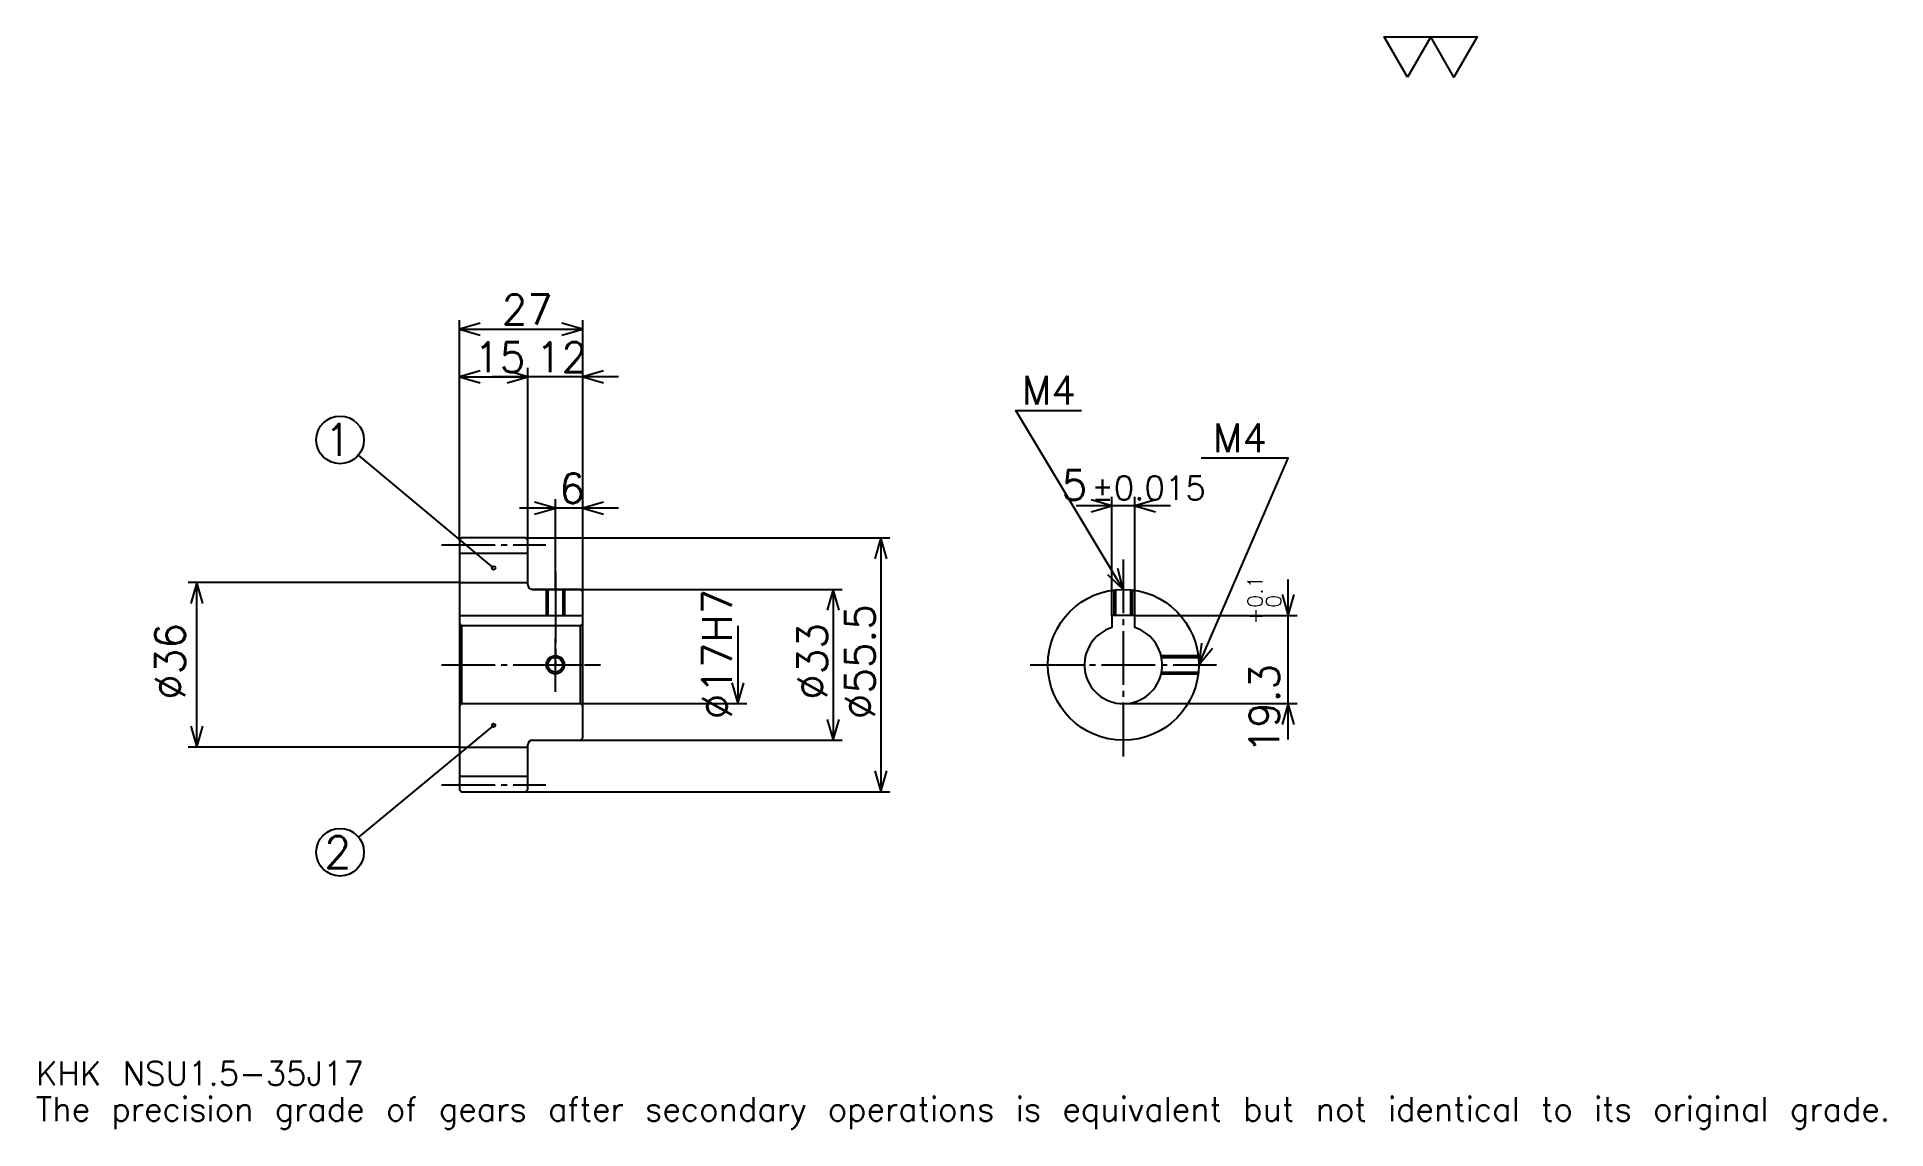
# Model space of a CAD drawing. Extents: x 13 to 418, y 5 to 244.
import ezdxf

# ---------------------------------------------------------------- set-up
doc = ezdxf.new("R2010")
doc.units = 0
doc.linetypes.add('DASHDOT', pattern=[15.652174, 11.73913, -1.304348, 1.304348, -1.304348])
doc.layers.get('0').update_dxf_attribs({"linetype": 'CONTINUOUS'})
doc.layers.add('DASHDOT', color=6, linetype='DASHDOT')
doc.styles.add('KANJI', font='TXT', dxfattribs={"bigfont": 'BIGFONT'})

msp = doc.modelspace()

# ---------------------------------------------------------------- linework, layer by layer
at = {"color": 5}
for p, q in [((105.652168, 134.054352), (105.652168, 181.66304)), ((105.652168, 179.706512), (132.652161, 179.706512)), ((132.652161, 134.054352), (132.652161, 181.66304)), ((120.652168, 134.054352), (120.652168, 171.228256)), ((105.652168, 169.271729), (120.652168, 169.271729)), ((140.478256, 169.271729), (112.82608, 169.271729)), ((113.152168, 127.491844), (83.572716, 152.150482)), ((126.652168, 134.054352), (126.652168, 142.532608)), ((248.391296, 117.104347), (248.391296, 143.021744)), ((253.391296, 117.104347), (253.391296, 143.021744)), ((140.478256, 140.57608), (118.82608, 140.57608)), ((261.217377, 141.065216), (240.565216, 141.065216)), ((105.652168, 133.554352), (105.652168, 134.054352)), ((120.152168, 134.054352), (132.652161, 134.054352)), ((120.652168, 133.554352), (120.652168, 134.054352)), ((126.652168, 122.804344), (126.652168, 134.054352)), ((126.652168, 122.804344), (126.652168, 134.054352)), ((132.652161, 134.054352), (199.82608, 134.054352)), ((132.652161, 122.304344), (132.652161, 134.054352)), ((197.869568, 134.054352), (197.869568, 78.554344)), ((105.652168, 124.304344), (46.304344, 124.304344)), ((48.260864, 88.304344), (48.260864, 124.304344)), ((121.652168, 122.804344), (132.652161, 122.804344)), ((132.652161, 122.804344), (189.391296, 122.804344)), ((187.434784, 122.804344), (187.434784, 89.804344)), ((286.956512, 89.978256), (286.956512, 124.930435)), ((166.565216, 114.804344), (166.565216, 97.804344)), ((253.391296, 117.104347), (288.913055, 117.104347)), ((132.652161, 97.804344), (168.521729, 97.804344)), ((250.891296, 97.804344), (288.913055, 97.804344)), ((113.152168, 93.054344), (83.588135, 68.639618)), ((121.652168, 89.804344), (132.652161, 89.804344)), ((132.652161, 89.804344), (189.391296, 89.804344)), ((105.652168, 88.304344), (46.304344, 88.304344)), ((120.152168, 78.554344), (132.652161, 78.554344)), ((132.652161, 78.554344), (199.82608, 78.554344))]:
    msp.add_line(p, q, dxfattribs=at)
at = {"color": 4}
for p, q in [((105.652168, 130.679352), (120.652168, 130.679352)), ((105.652168, 124.304344), (120.652168, 124.304344)), ((105.652168, 117.104347), (132.652161, 117.104347)), ((106.152168, 114.804344), (106.152168, 97.804344)), ((132.152161, 114.804344), (132.652161, 115.304344)), ((132.152161, 97.804344), (132.652161, 97.304344)), ((105.652168, 88.304344), (120.652168, 88.304344)), ((105.652168, 81.929344), (120.652168, 81.929344))]:
    msp.add_line(p, q, dxfattribs=at)
at = {"color": 7}
msp.add_lwpolyline([(313.043488, 234.782608), (307.956543, 243.600006), (328.304352, 243.600006), (323.217407, 234.782608), (318.130432, 243.600006), (313.043488, 234.782608)], dxfattribs=at)
at = {"color": 5}
for points in [[(110.217384, 181.010864), (105.652168, 179.706512), (110.217384, 178.402176)], [(128.086945, 178.402176), (132.652161, 179.706512), (128.086945, 181.010864)], [(110.217384, 170.57608), (105.652168, 169.271729), (110.217384, 167.967392)], [(116.086952, 167.967392), (120.652168, 169.271729), (116.086952, 170.57608)], [(116.086952, 167.967392), (120.652168, 169.271729), (116.086952, 170.57608)], [(137.217392, 170.57608), (132.652161, 169.271729), (137.217392, 167.967392)], [(250.891296, 122.804344), (227.41304, 161.934784), (241.760864, 161.934784)], [(267.391296, 106.304344), (286.956512, 151.5), (267.913055, 151.5)], [(122.086952, 139.271729), (126.652168, 140.57608), (122.086952, 141.880432)], [(137.217392, 141.880432), (132.652161, 140.57608), (137.217392, 139.271729)], [(243.82608, 139.760864), (248.391296, 141.065216), (243.82608, 142.369568)], [(257.956512, 142.369568), (253.391296, 141.065216), (257.956512, 139.760864)], [(199.173904, 129.48912), (197.869568, 134.054352), (196.565216, 129.48912)], [(247.424042, 126.047905), (250.891296, 122.804344), (249.66098, 127.390068)], [(49.565212, 119.739128), (48.260864, 124.304344), (46.956516, 119.739128)], [(188.73912, 118.239128), (187.434784, 122.804344), (186.130432, 118.239128)], [(285.652161, 121.669563), (286.956512, 117.104347), (288.260864, 121.669563)], [(268.007935, 111.012032), (267.391296, 106.304344), (270.401947, 109.975662)], [(165.260864, 102.36956), (166.565216, 97.804344), (167.869568, 102.36956)], [(288.260864, 93.239128), (286.956512, 97.804344), (285.652161, 93.239128)], [(186.130432, 94.36956), (187.434784, 89.804344), (188.73912, 94.36956)], [(46.956516, 92.86956), (48.260864, 88.304344), (49.565212, 92.86956)], [(196.565216, 83.11956), (197.869568, 78.554344), (199.173904, 83.11956)]]:
    msp.add_lwpolyline(points, dxfattribs=at)
at = {"color": 4}
for points in [[(120.652168, 123.804344), (120.652168, 133.554352), (120.152168, 134.054352), (106.152168, 134.054352), (105.652168, 133.554352), (105.652168, 97.304344)], [(121.652168, 89.804344), (132.152161, 89.804344), (132.652161, 90.304344), (132.652161, 122.304344), (132.152161, 122.804344), (121.652168, 122.804344)], [(124.652168, 122.804344), (124.652168, 117.104347)], [(125.032166, 122.804344), (125.032166, 117.104347)], [(128.272171, 122.804344), (128.272171, 117.104347)], [(128.652161, 122.804344), (128.652161, 117.104347)], [(248.891296, 117.104347), (248.891296, 122.682686)], [(249.271301, 117.104347), (249.271301, 122.724625)], [(252.511292, 117.104347), (252.511292, 122.724625)], [(252.891296, 117.104347), (252.891296, 122.682686)], [(105.652168, 97.304344), (106.152168, 97.804344), (132.152161, 97.804344), (132.152161, 114.804344), (106.152168, 114.804344), (105.652168, 115.304344)], [(253.391296, 114.428383), (253.391296, 117.104347), (248.391296, 117.104347), (248.391296, 114.428383)], [(259.152649, 108.304344), (267.269653, 108.304344)], [(259.235504, 107.924347), (267.311584, 107.924347)], [(259.152649, 104.304344), (267.269653, 104.304344)], [(259.235504, 104.684341), (267.311584, 104.684341)], [(105.652168, 97.304344), (105.652168, 79.054344), (106.152168, 78.554344), (120.152168, 78.554344), (120.652168, 79.054344), (120.652168, 88.804344)]]:
    msp.add_lwpolyline(points, dxfattribs=at)
at = {"color": 5}
for centre, radius in [((79.565216, 155.491302), 5.217391), ((113.152168, 127.491844), 0.391304), ((113.152168, 93.054344), 0.391304), ((79.565216, 65.317383), 5.217391)]:
    msp.add_circle(centre, radius, dxfattribs=at)
at = {"color": 4}
for centre, radius in [((250.891296, 106.304344), 16.5), ((126.652168, 106.304344), 1.62)]:
    msp.add_circle(centre, radius, dxfattribs=at)
at = {"color": 7}
msp.add_circle((126.652168, 106.304344), 2, dxfattribs=at)
at = {"color": 4}
for centre, radius, start, end in [((121.652168, 123.804344), 1, 180, 270), ((250.891296, 106.304344), 8.5, 107.10463483, 72.89536517), ((121.652168, 88.804344), 1, 90, 180)]:
    msp.add_arc(centre, radius, start, end, dxfattribs=at)
at = {"layer": 'DASHDOT', "color": 7}
for p, q in [((101.739128, 132.554352), (124.565216, 132.554352)), ((250.891296, 129.32608), (250.891296, 85.891296)), ((126.652168, 122.804344), (126.652168, 106.304344)), ((101.739128, 106.304344), (136.565216, 106.304344)), ((230.478256, 106.304344), (271.304352, 106.304344)), ((101.739128, 80.054344), (124.565216, 80.054344))]:
    msp.add_line(p, q, dxfattribs=at)
for points in [[(126.652168, 126.717392), (126.652168, 113.191299)], [(126.652168, 100.391304), (126.652168, 112.217384)], [(120.73912, 106.304344), (132.565216, 106.304344)]]:
    msp.add_lwpolyline(points, dxfattribs=at)

# ---------------------------------------------------------------- texts
at = {"color": 7, "style": 'KANJI'}
for s, height, p in [('27', 6.521739, (114.91304, 180.75)), ('15', 6.521739, (108.91304, 170.315216)), ('12', 6.521739, (122.41304, 170.315216)), ('M4', 6.26087, (228.717377, 163.239136)), ('1', 6.956522, (76.086952, 152.013046)), ('M4', 6.26087, (270.521729, 152.804352)), ('6', 6.521739, (127.5326, 141.619568)), ('5', 6.521739, (237.429138, 142.369568)), ('%%p0.015', 5.217391, (243.884857, 142.369568)), ('2', 6.956522, (76.086952, 61.839127)), ('KHK NSU1.5-35J17', 5.217391, (13.043478, 14.347826)), ('The precision grade of gears after secondary operations is equivalent but not identical to its original grade.', 5.217391, (13.043478, 6.521739))]:
    msp.add_text(s, height=height, dxfattribs=at).set_placement(p)
for s, height, p in [('%%c17H7', 6.521739, (165.260864, 94.402168)), ('0.1', 3.26087, (281.347839, 118.809372)), ('%%c55.5', 6.521739, (196.565216, 94.402176)), ('+', 3.26087, (281.347839, 115.157196)), ('0', 3.26087, (285.391296, 118.809372)), ('%%c36', 6.521739, (45.652168, 98.641304)), ('%%c33', 6.521739, (186.130432, 98.641296)), ('19.3', 6.521739, (285, 86.928528))]:
    msp.add_text(s, height=height, rotation=90, dxfattribs=at).set_placement(p)

doc.saveas('drawing.dxf')
